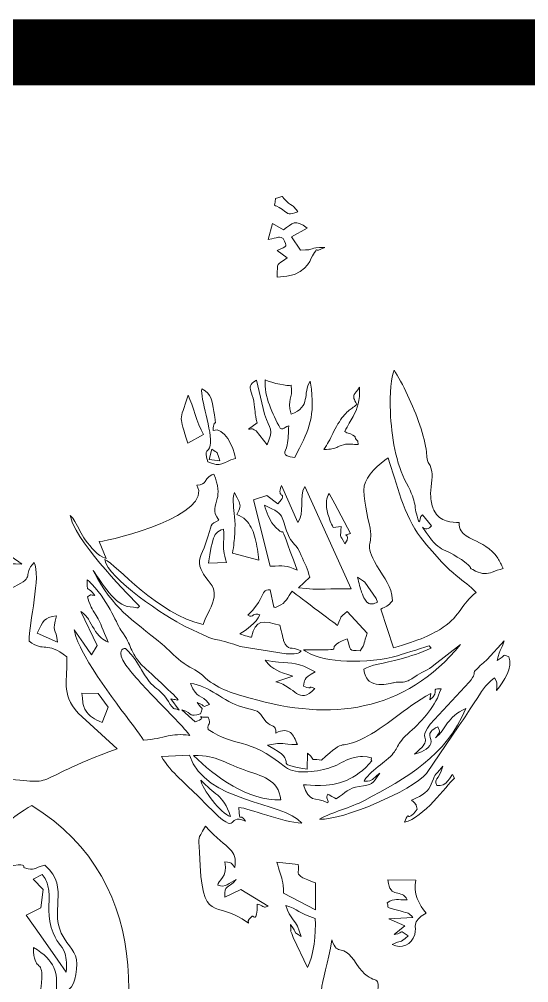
# Model space of a CAD drawing. Header units: millimetres. Extents: x 0 to 413, y 0 to 289.
# Drawn here: x 22.66 to 28.44, y 11.29 to 22.22 of the extents above; entities that cross this region are included whole.
import ezdxf

# ---------------------------------------------------------------- set-up
doc = ezdxf.new("R2010")
doc.units = ezdxf.units.MM
doc.layers.add('ШТАМП', color=7, linetype='Continuous', lineweight=5)

# ---------------------------------------------------------------- blocks, each defined once
blk = doc.blocks.new('A$C785F2B6D')
at = {"color": 0, "linetype": 'ByBlock', "lineweight": -2}
for points, knots in [([(70.961, 104.605), (70.168, 105.168), (70.351, 104.651), (70.438, 105.459), (70.438, 105.459), (71.322, 105.701), (70.629, 105.76), (71.447, 105.112), (71.447, 105.112), (71.928, 104.73), (71.786, 104.947), (72.165, 104.426), (72.165, 104.426), (71.398, 104.216), (71.527, 104.204), (70.961, 104.605)], [0, 0, 0, 0, 0.2, 0.2, 0.2, 0.2, 0.4, 0.4, 0.4, 0.4, 0.6, 0.6, 0.6, 0.6, 1, 1, 1, 1]), ([(70.201, 103.548), (70.201, 103.548), (71.045, 103.064), (71.045, 103.064), (71.045, 103.064), (71.763, 103.566), (71.931, 103.912), (72.873, 103.174), (72.873, 103.174), (72.873, 103.174), (71.666, 102.517), (71.666, 102.517), (71.666, 102.517), (71.666, 102.517), (72.364, 101.498), (72.364, 101.498), (72.364, 101.498), (73.624, 101.48), (72.867, 101.73), (74.227, 101.697), (74.227, 101.697), (73.252, 101.177), (73.846, 101.933), (73.286, 101.04), (73.286, 101.04), (73.042, 100.652), (72.775, 99.443), (70.557, 99.415), (70.557, 99.415), (70.615, 100.682), (70.458, 100.231), (71.335, 100.895), (71.335, 100.895), (71.335, 100.895), (70.571, 101.463), (70.571, 101.463), (70.571, 101.463), (71.371, 101.849), (71.363, 101.706), (71.015, 102.395), (71.015, 102.395), (70.526, 102.577), (70.721, 102.458), (69.877, 102.297), (69.877, 102.297), (69.877, 102.297), (70.201, 103.548), (70.201, 103.548)], [0, 0, 0, 0, 0.076923, 0.076923, 0.076923, 0.076923, 0.153846, 0.153846, 0.153846, 0.153846, 0.230769, 0.230769, 0.230769, 0.230769, 0.307692, 0.307692, 0.307692, 0.307692, 0.384615, 0.384615, 0.384615, 0.384615, 0.461538, 0.461538, 0.461538, 0.461538, 0.538462, 0.538462, 0.538462, 0.538462, 0.615385, 0.615385, 0.615385, 0.615385, 0.692308, 0.692308, 0.692308, 0.692308, 0.769231, 0.769231, 0.769231, 0.769231, 0.846154, 0.846154, 0.846154, 0.846154, 1, 1, 1, 1]), ([(31.85, 91.11), (30.25, 91.027), (28.89, 94.624), (28.561, 96), (28.561, 96), (30.477, 95.663), (30.343, 94.373), (31.207, 93.113), (31.207, 93.113), (31.568, 92.585), (31.659, 92.702), (31.723, 92.62), (31.723, 92.62), (31.927, 92.364), (31.599, 92.515), (31.933, 92.074), (31.933, 92.074), (32.284, 91.613), (32.332, 92.188), (33.032, 91.134), (33.032, 91.134), (34.643, 88.71), (35.163, 86.859), (37.815, 85.397), (37.815, 85.397), (40.807, 83.747), (45.995, 79.748), (47.648, 79.25), (47.648, 79.25), (49.264, 78.763), (48.766, 78.833), (50.686, 77.518), (50.686, 77.518), (50.711, 77.501), (50.787, 77.384), (50.804, 77.423), (50.804, 77.423), (50.822, 77.46), (50.885, 77.362), (50.919, 77.325), (50.919, 77.325), (49.477, 77.456), (49.428, 77.393), (48.544, 76.139), (48.544, 76.139), (46.666, 76.871), (48.518, 76.908), (44.532, 78.741), (44.532, 78.741), (44.703, 77.808), (44.453, 78.524), (45.308, 77.825), (45.308, 77.825), (45.308, 77.825), (47.997, 75.489), (47.997, 75.489), (47.997, 75.489), (49.061, 74.85), (49.338, 75.104), (50.327, 75.588), (50.327, 75.588), (52.026, 76.419), (50.921, 76.43), (51.863, 77.463), (51.863, 77.463), (52.429, 76.472), (51.459, 72.797), (51.474, 71.423), (51.474, 71.423), (52.656, 70.497), (52.781, 71.487), (54.386, 70.211), (54.386, 70.211), (54.481, 68.413), (53.87, 67.465), (55.256, 65.863), (55.256, 65.863), (55.256, 65.863), (58.246, 63.141), (58.246, 63.141), (58.246, 63.141), (51.088, 60.52), (54.147, 60.254), (48.8, 60.984), (48.8, 60.984), (43.635, 61.688), (40.454, 60.092), (37.76, 59.964), (37.76, 59.964), (38.453, 61.234), (38.493, 61.457), (38.847, 62.884), (38.847, 62.884), (39.372, 64.995), (38.968, 64.312), (37.881, 65.641), (37.881, 65.641), (38.167, 67.979), (39.824, 68.02), (38.503, 70.173), (38.503, 70.173), (38.503, 70.173), (38.187, 69.015), (38.187, 69.015), (38.187, 69.015), (37.993, 69.753), (38.071, 70.026), (37.898, 70.43), (37.898, 70.43), (37.898, 70.43), (37.682, 70.834), (37.682, 70.834), (37.682, 70.834), (37.656, 70.877), (37.626, 70.941), (37.598, 70.984), (37.598, 70.984), (37.051, 71.826), (36.787, 71.506), (36.525, 72.238), (36.525, 72.238), (36.514, 72.267), (36.497, 72.333), (36.489, 72.364), (36.489, 72.364), (36.23, 73.338), (36.613, 72.964), (36.56, 73.844), (36.56, 73.844), (34.363, 71.684), (37.011, 72.943), (34.728, 72.009), (34.728, 72.009), (34.728, 72.009), (36.238, 74.163), (36.238, 74.163), (36.238, 74.163), (37.835, 73.812), (37.666, 71.832), (38.38, 70.505), (38.38, 70.505), (39.154, 71.871), (36.497, 75.308), (35.434, 76.393), (35.434, 76.393), (33.652, 78.211), (32.859, 80.42), (32.921, 82.996), (32.921, 82.996), (32.921, 82.996), (34.05, 83.725), (34.05, 83.725), (34.05, 83.725), (35.564, 83.026), (37.306, 81.687), (39.025, 80.877), (39.025, 80.877), (39.966, 80.434), (41.093, 80.152), (41.819, 79.799), (41.819, 79.799), (42.998, 79.225), (43.08, 79.06), (44.515, 78.838), (44.515, 78.838), (44.07, 80.033), (41.304, 81.13), (40.838, 81.531), (40.838, 81.531), (38.973, 83.134), (37.697, 82.185), (37.397, 84.281), (37.397, 84.281), (35.698, 84.446), (37.743, 84.048), (36.022, 85.395), (36.022, 85.395), (32.727, 87.976), (34.571, 87.813), (33.185, 88.963), (33.185, 88.963), (31.73, 90.17), (32.388, 89.441), (31.85, 91.11)], [0, 0, 0, 0, 0.021277, 0.021277, 0.021277, 0.021277, 0.042553, 0.042553, 0.042553, 0.042553, 0.06383, 0.06383, 0.06383, 0.06383, 0.085106, 0.085106, 0.085106, 0.085106, 0.106383, 0.106383, 0.106383, 0.106383, 0.12766, 0.12766, 0.12766, 0.12766, 0.148936, 0.148936, 0.148936, 0.148936, 0.170213, 0.170213, 0.170213, 0.170213, 0.191489, 0.191489, 0.191489, 0.191489, 0.212766, 0.212766, 0.212766, 0.212766, 0.234043, 0.234043, 0.234043, 0.234043, 0.255319, 0.255319, 0.255319, 0.255319, 0.276596, 0.276596, 0.276596, 0.276596, 0.297872, 0.297872, 0.297872, 0.297872, 0.319149, 0.319149, 0.319149, 0.319149, 0.340426, 0.340426, 0.340426, 0.340426, 0.361702, 0.361702, 0.361702, 0.361702, 0.382979, 0.382979, 0.382979, 0.382979, 0.404255, 0.404255, 0.404255, 0.404255, 0.425532, 0.425532, 0.425532, 0.425532, 0.446809, 0.446809, 0.446809, 0.446809, 0.468085, 0.468085, 0.468085, 0.468085, 0.489362, 0.489362, 0.489362, 0.489362, 0.510638, 0.510638, 0.510638, 0.510638, 0.531915, 0.531915, 0.531915, 0.531915, 0.553191, 0.553191, 0.553191, 0.553191, 0.574468, 0.574468, 0.574468, 0.574468, 0.595745, 0.595745, 0.595745, 0.595745, 0.617021, 0.617021, 0.617021, 0.617021, 0.638298, 0.638298, 0.638298, 0.638298, 0.659574, 0.659574, 0.659574, 0.659574, 0.680851, 0.680851, 0.680851, 0.680851, 0.702128, 0.702128, 0.702128, 0.702128, 0.723404, 0.723404, 0.723404, 0.723404, 0.744681, 0.744681, 0.744681, 0.744681, 0.765957, 0.765957, 0.765957, 0.765957, 0.787234, 0.787234, 0.787234, 0.787234, 0.808511, 0.808511, 0.808511, 0.808511, 0.829787, 0.829787, 0.829787, 0.829787, 0.851064, 0.851064, 0.851064, 0.851064, 0.87234, 0.87234, 0.87234, 0.87234, 0.893617, 0.893617, 0.893617, 0.893617, 0.914894, 0.914894, 0.914894, 0.914894, 0.93617, 0.93617, 0.93617, 0.93617, 0.957447, 0.957447, 0.957447, 0.957447, 1, 1, 1, 1]), ([(81.75, 81.129), (81.506, 80.996), (81.624, 80.623), (81.463, 80.6), (81.463, 80.6), (80.996, 81.864), (81.393, 81.953), (80.505, 83.576), (80.505, 83.576), (79.711, 85.025), (79.348, 87.198), (79.271, 89.036), (79.271, 89.036), (79.211, 90.499), (79.331, 91.749), (79.559, 92.254), (79.559, 92.254), (79.87, 91.783), (80.24, 91.099), (80.599, 90.334), (80.599, 90.334), (81.288, 88.865), (81.935, 87.098), (82.042, 85.969), (82.042, 85.969), (82.168, 84.629), (82.248, 85.432), (82.463, 84.466), (82.463, 84.466), (82.573, 83.97), (82.329, 83.181), (82.373, 82.522), (82.373, 82.522), (82.402, 82.088), (82.488, 81.751), (82.61, 81.489), (82.61, 81.489), (83.074, 80.498), (84.071, 80.578), (84.558, 80.542), (84.558, 80.542), (84.549, 80.278), (84.603, 80.074), (84.705, 79.907), (84.705, 79.907), (84.893, 79.598), (85.244, 79.415), (85.655, 79.215), (85.655, 79.215), (86.257, 78.923), (86.992, 78.595), (87.54, 77.785), (87.54, 77.785), (87.69, 77.563), (87.827, 77.304), (87.943, 76.999), (87.943, 76.999), (87.622, 76.925), (87.36, 76.804), (87.102, 76.717), (87.102, 76.717), (86.728, 76.59), (86.361, 76.535), (85.83, 76.799), (85.83, 76.799), (85.05, 77.187), (85.77, 76.917), (85.091, 77.424), (85.091, 77.424), (84.063, 78.192), (83.622, 78.279), (83.205, 78.527), (83.205, 78.527), (82.823, 78.753), (82.52, 79.028), (81.746, 80.172), (81.746, 80.172), (81.881, 79.974), (82.265, 80.045), (82.445, 80.28), (82.445, 80.28), (82.445, 80.28), (81.75, 81.129), (81.75, 81.129)], [0, 0, 0, 0, 0.045455, 0.045455, 0.045455, 0.045455, 0.090909, 0.090909, 0.090909, 0.090909, 0.136364, 0.136364, 0.136364, 0.136364, 0.181818, 0.181818, 0.181818, 0.181818, 0.227273, 0.227273, 0.227273, 0.227273, 0.272727, 0.272727, 0.272727, 0.272727, 0.318182, 0.318182, 0.318182, 0.318182, 0.363636, 0.363636, 0.363636, 0.363636, 0.409091, 0.409091, 0.409091, 0.409091, 0.454545, 0.454545, 0.454545, 0.454545, 0.5, 0.5, 0.5, 0.5, 0.545455, 0.545455, 0.545455, 0.545455, 0.590909, 0.590909, 0.590909, 0.590909, 0.636364, 0.636364, 0.636364, 0.636364, 0.681818, 0.681818, 0.681818, 0.681818, 0.727273, 0.727273, 0.727273, 0.727273, 0.772727, 0.772727, 0.772727, 0.772727, 0.818182, 0.818182, 0.818182, 0.818182, 0.863636, 0.863636, 0.863636, 0.863636, 0.909091, 0.909091, 0.909091, 0.909091, 1, 1, 1, 1]), ([(69.02, 88.194), (68.809, 89.02), (68.901, 89.16), (68.76, 89.865), (68.76, 89.865), (68.62, 90.561), (68.417, 90.825), (68.505, 91.062), (68.505, 91.062), (68.553, 91.192), (68.686, 91.313), (68.962, 91.492), (68.962, 91.492), (68.962, 91.492), (69.6, 88.876), (69.6, 88.876), (69.6, 88.876), (69.997, 87.616), (70.338, 87.813), (69.79, 86.518), (69.79, 86.518), (69.79, 86.518), (68.955, 87.591), (68.955, 87.591), (68.955, 87.591), (68.468, 87.84), (68.779, 87.725), (68.353, 87.723), (68.353, 87.723), (68.353, 87.723), (69.02, 88.194), (69.02, 88.194)], [0, 0, 0, 0, 0.111111, 0.111111, 0.111111, 0.111111, 0.222222, 0.222222, 0.222222, 0.222222, 0.333333, 0.333333, 0.333333, 0.333333, 0.444444, 0.444444, 0.444444, 0.444444, 0.555556, 0.555556, 0.555556, 0.555556, 0.666667, 0.666667, 0.666667, 0.666667, 0.777778, 0.777778, 0.777778, 0.777778, 1, 1, 1, 1]), ([(71.452, 87.975), (70.976, 87.799), (71.079, 87.677), (70.793, 87.787), (70.793, 87.787), (70.212, 88.899), (69.54, 90.224), (69.643, 91.517), (69.643, 91.517), (70.207, 91.249), (71.388, 91.001), (71.632, 91.096), (71.632, 91.096), (71.806, 89.949), (71.307, 90.148), (71.634, 88.87), (71.634, 88.87), (73.224, 89.47), (72.476, 90.43), (73.103, 91.407), (73.103, 91.407), (73.103, 91.407), (73.202, 90.805), (73.202, 90.805), (73.202, 90.805), (73.433, 88.351), (72.952, 87.585), (71.925, 85.546), (71.925, 85.546), (70.756, 85.689), (71.209, 85.886), (71.338, 86.506), (71.338, 86.506), (71.424, 86.918), (71.426, 87.459), (71.452, 87.975)], [0, 0, 0, 0, 0.1, 0.1, 0.1, 0.1, 0.2, 0.2, 0.2, 0.2, 0.3, 0.3, 0.3, 0.3, 0.4, 0.4, 0.4, 0.4, 0.5, 0.5, 0.5, 0.5, 0.6, 0.6, 0.6, 0.6, 0.7, 0.7, 0.7, 0.7, 0.8, 0.8, 0.8, 0.8, 1, 1, 1, 1]), ([(67.362, 85.467), (66.304, 85.18), (66.326, 84.708), (65.23, 85.211), (65.23, 85.211), (64.89, 86.332), (65.282, 85.837), (65.405, 86.458), (65.405, 86.458), (65.614, 87.524), (64.613, 90.159), (64.763, 90.826), (64.763, 90.826), (65.569, 90.365), (65.539, 89.983), (65.691, 89.08), (65.691, 89.08), (65.96, 87.482), (65.696, 88.8), (65.632, 87.625), (65.632, 87.625), (66.45, 87.939), (67.244, 86.365), (67.362, 85.467)], [0, 0, 0, 0, 0.142857, 0.142857, 0.142857, 0.142857, 0.285714, 0.285714, 0.285714, 0.285714, 0.428571, 0.428571, 0.428571, 0.428571, 0.571429, 0.571429, 0.571429, 0.571429, 0.714286, 0.714286, 0.714286, 0.714286, 1, 1, 1, 1]), ([(76.686, 89.605), (76.469, 90.054), (76.391, 90.175), (76.495, 90.38), (76.495, 90.38), (76.559, 90.504), (76.69, 90.66), (76.898, 90.939), (76.898, 90.939), (76.962, 89.888), (76.74, 89.33), (76.397, 88.699), (76.397, 88.699), (76.215, 88.365), (75.998, 88.01), (75.772, 87.55), (75.772, 87.55), (76.022, 87.359), (76.06, 87.417), (76.192, 87.353), (76.192, 87.353), (76.864, 87.029), (76.317, 87.187), (76.774, 86.789), (76.774, 86.789), (76.774, 86.789), (76.794, 86.545), (76.794, 86.545), (76.794, 86.545), (76.428, 86.523), (76.056, 86.632), (75.678, 86.521), (75.678, 86.521), (75.055, 86.338), (75.167, 86.258), (74.781, 86.202), (74.781, 86.202), (74.647, 86.182), (74.454, 86.165), (74.148, 86.148), (74.148, 86.148), (74.303, 86.369), (74.42, 86.562), (74.52, 86.744), (74.52, 86.744), (74.765, 87.189), (74.906, 87.567), (75.241, 88.124), (75.241, 88.124), (75.526, 88.599), (75.759, 88.869), (76.035, 89.108), (76.035, 89.108), (76.222, 89.27), (76.429, 89.418), (76.686, 89.605)], [0, 0, 0, 0, 0.066667, 0.066667, 0.066667, 0.066667, 0.133333, 0.133333, 0.133333, 0.133333, 0.2, 0.2, 0.2, 0.2, 0.266667, 0.266667, 0.266667, 0.266667, 0.333333, 0.333333, 0.333333, 0.333333, 0.4, 0.4, 0.4, 0.4, 0.466667, 0.466667, 0.466667, 0.466667, 0.533333, 0.533333, 0.533333, 0.533333, 0.6, 0.6, 0.6, 0.6, 0.666667, 0.666667, 0.666667, 0.666667, 0.733333, 0.733333, 0.733333, 0.733333, 0.8, 0.8, 0.8, 0.8, 0.866667, 0.866667, 0.866667, 0.866667, 1, 1, 1, 1]), ([(63.697, 86.64), (63.005, 88.925), (63.037, 88.153), (63.705, 90.335), (63.705, 90.335), (64.126, 89.519), (64.358, 88.23), (64.892, 87.299), (64.892, 87.299), (64.892, 87.299), (63.697, 86.64), (63.697, 86.64)], [0, 0, 0, 0, 0.25, 0.25, 0.25, 0.25, 0.5, 0.5, 0.5, 0.5, 1, 1, 1, 1]), ([(65.332, 85.379), (65.332, 85.379), (66.146, 85.296), (66.146, 85.296), (66.146, 85.296), (65.905, 86.034), (66.041, 85.858), (65.525, 86.17), (65.525, 86.17), (65.525, 86.17), (65.332, 85.379), (65.332, 85.379)], [0, 0, 0, 0, 0.25, 0.25, 0.25, 0.25, 0.5, 0.5, 0.5, 0.5, 1, 1, 1, 1]), ([(77.706, 80.1), (77.541, 80.959), (77.132, 82.495), (77.26, 83.354), (77.26, 83.354), (77.377, 84.142), (78.455, 85.052), (79.093, 85.516), (79.093, 85.516), (79.747, 83.561), (80.318, 81.046), (81.593, 79.413), (81.593, 79.413), (84.167, 76.115), (84.916, 76.241), (85.875, 75.156), (85.875, 75.156), (84.743, 74.29), (84.679, 73.4), (83.338, 72.48), (83.338, 72.48), (82.592, 71.967), (81.448, 71.444), (79.503, 70.911), (79.503, 70.911), (79.503, 70.911), (78.526, 73.868), (78.526, 73.868), (78.526, 73.868), (78.941, 74.084), (79.074, 74.076), (79.431, 74.524), (79.431, 74.524), (79.343, 75.725), (78.855, 76.165), (78.242, 77.21), (78.242, 77.21), (77.159, 79.058), (77.981, 78.672), (77.706, 80.1)], [0, 0, 0, 0, 0.090909, 0.090909, 0.090909, 0.090909, 0.181818, 0.181818, 0.181818, 0.181818, 0.272727, 0.272727, 0.272727, 0.272727, 0.363636, 0.363636, 0.363636, 0.363636, 0.454545, 0.454545, 0.454545, 0.454545, 0.545455, 0.545455, 0.545455, 0.545455, 0.636364, 0.636364, 0.636364, 0.636364, 0.727273, 0.727273, 0.727273, 0.727273, 0.818182, 0.818182, 0.818182, 0.818182, 1, 1, 1, 1]), ([(64.378, 83.417), (64.81, 83.439), (64.935, 83.551), (65.03, 83.698), (65.03, 83.698), (65.141, 83.869), (65.214, 84.087), (65.683, 84.266), (65.683, 84.266), (66.07, 83.354), (66.052, 82.802), (65.959, 82.387), (65.959, 82.387), (65.82, 81.776), (65.515, 81.459), (66.084, 80.721), (66.084, 80.721), (65.322, 80.333), (65.619, 80.575), (65.06, 78.908), (65.06, 78.908), (64.756, 78), (64.383, 77.631), (64.707, 76.916), (64.707, 76.916), (65.162, 75.912), (65.815, 75.829), (65.723, 74.827), (65.723, 74.827), (65.665, 74.202), (65.088, 73.401), (64.872, 72.7), (64.872, 72.7), (61.384, 73.45), (58.171, 77.334), (57.299, 77.701), (57.299, 77.701), (57.514, 76.241), (62.042, 73.245), (63.529, 72.526), (63.529, 72.526), (66.62, 71.034), (64.904, 71.966), (67.715, 71.013), (67.715, 71.013), (67.715, 71.013), (71.253, 70.445), (71.253, 70.445), (71.253, 70.445), (72.396, 70.427), (72.165, 70.486), (72.42, 70.667), (72.42, 70.667), (71.589, 71.079), (71.423, 70.565), (71.057, 71.466), (71.057, 71.466), (71.031, 71.53), (70.81, 72.536), (70.772, 72.634), (70.772, 72.634), (69.544, 73.004), (68.853, 73.109), (68.594, 71.716), (68.594, 71.716), (68.433, 71.737), (67.792, 71.926), (67.682, 71.967), (67.682, 71.967), (68.201, 72.288), (68.95, 72.81), (69.233, 73.428), (69.233, 73.428), (68.978, 73.548), (68.851, 73.491), (68.744, 73.426), (68.744, 73.426), (68.625, 73.354), (68.529, 73.27), (68.306, 73.401), (68.306, 73.401), (69.382, 74.463), (69.368, 74.991), (69.578, 75.222), (69.578, 75.222), (69.661, 75.313), (69.78, 75.359), (70.017, 75.372), (70.017, 75.372), (70.017, 75.372), (70.3, 74.027), (70.3, 74.027), (70.3, 74.027), (70.497, 74.022), (70.33, 73.97), (70.651, 74.099), (70.651, 74.099), (71.262, 74.343), (71.351, 74.8), (71.715, 75.256), (71.715, 75.256), (71.726, 75.242), (75.097, 72.696), (75.192, 72.627), (75.192, 72.627), (75.551, 73.406), (75.316, 73.167), (75.959, 73.701), (75.959, 73.701), (75.959, 73.701), (77.496, 72.031), (77.496, 72.031), (77.496, 72.031), (77.173, 71.265), (77.391, 71.251), (76.95, 70.675), (76.95, 70.675), (75.988, 70.709), (76.276, 70.642), (75.944, 71.594), (75.944, 71.594), (73.64, 70.71), (76.635, 70.729), (72.588, 70.752), (72.588, 70.752), (72.637, 70.705), (72.709, 70.658), (72.752, 70.634), (72.752, 70.634), (72.752, 70.634), (73.089, 70.434), (73.089, 70.434), (73.089, 70.434), (73.924, 70.044), (75.152, 69.875), (76.397, 69.869), (76.397, 69.869), (77.822, 69.862), (79.269, 70.069), (80.178, 70.406), (80.178, 70.406), (80.227, 70.424), (82.231, 71.032), (82.245, 71.054), (82.245, 71.054), (82.245, 71.054), (82.418, 70.881), (82.418, 70.881), (82.418, 70.881), (81.561, 70.498), (80.783, 70.245), (80.1, 70.06), (80.1, 70.06), (78.709, 69.683), (77.713, 69.587), (77.241, 69.25), (77.241, 69.25), (77.282, 68.804), (77.439, 68.517), (77.651, 68.338), (77.651, 68.338), (77.86, 68.162), (78.125, 68.09), (78.388, 68.072), (78.388, 68.072), (78.907, 68.038), (79.422, 68.214), (79.503, 68.217), (79.503, 68.217), (79.79, 68.311), (80.025, 68.207), (80.378, 68.283), (80.378, 68.283), (80.583, 68.327), (80.829, 68.433), (81.147, 68.675), (81.147, 68.675), (81.606, 69.023), (82.2, 69.198), (82.617, 69.565), (82.617, 69.565), (82.617, 69.565), (84.672, 71.159), (84.672, 71.159), (84.672, 71.159), (80.37, 65.929), (74.691, 65.214), (68.49, 67.029), (68.49, 67.029), (66.95, 67.48), (65.965, 67.701), (64.809, 68.795), (64.809, 68.795), (64.294, 69.283), (63.85, 69.31), (63.156, 69.869), (63.156, 69.869), (62.62, 70.302), (62.216, 70.758), (61.719, 71.175), (61.719, 71.175), (59.285, 73.22), (58.02, 73.773), (56.407, 76.842), (56.407, 76.842), (57.059, 75.95), (58.094, 74.098), (59.244, 74.05), (59.244, 74.05), (60.092, 74.015), (59.669, 73.859), (59.984, 74.085), (59.984, 74.085), (59.912, 74.199), (55.906, 78.104), (54.878, 80.389), (54.878, 80.389), (54.762, 80.645), (54.684, 80.882), (54.653, 81.091), (54.653, 81.091), (54.783, 80.953), (54.896, 80.791), (55.002, 80.615), (55.002, 80.615), (55.275, 80.164), (55.497, 79.624), (55.806, 79.203), (55.806, 79.203), (56.234, 78.617), (56.731, 77.996), (57.399, 77.761), (57.399, 77.761), (57.399, 77.761), (56.864, 79.076), (56.864, 79.076), (56.864, 79.076), (58.036, 79.18), (65.709, 81.163), (64.378, 83.417)], [0, 0, 0, 0, 0.016393, 0.016393, 0.016393, 0.016393, 0.032787, 0.032787, 0.032787, 0.032787, 0.04918, 0.04918, 0.04918, 0.04918, 0.065574, 0.065574, 0.065574, 0.065574, 0.081967, 0.081967, 0.081967, 0.081967, 0.098361, 0.098361, 0.098361, 0.098361, 0.114754, 0.114754, 0.114754, 0.114754, 0.131148, 0.131148, 0.131148, 0.131148, 0.147541, 0.147541, 0.147541, 0.147541, 0.163934, 0.163934, 0.163934, 0.163934, 0.180328, 0.180328, 0.180328, 0.180328, 0.196721, 0.196721, 0.196721, 0.196721, 0.213115, 0.213115, 0.213115, 0.213115, 0.229508, 0.229508, 0.229508, 0.229508, 0.245902, 0.245902, 0.245902, 0.245902, 0.262295, 0.262295, 0.262295, 0.262295, 0.278689, 0.278689, 0.278689, 0.278689, 0.295082, 0.295082, 0.295082, 0.295082, 0.311475, 0.311475, 0.311475, 0.311475, 0.327869, 0.327869, 0.327869, 0.327869, 0.344262, 0.344262, 0.344262, 0.344262, 0.360656, 0.360656, 0.360656, 0.360656, 0.377049, 0.377049, 0.377049, 0.377049, 0.393443, 0.393443, 0.393443, 0.393443, 0.409836, 0.409836, 0.409836, 0.409836, 0.42623, 0.42623, 0.42623, 0.42623, 0.442623, 0.442623, 0.442623, 0.442623, 0.459016, 0.459016, 0.459016, 0.459016, 0.47541, 0.47541, 0.47541, 0.47541, 0.491803, 0.491803, 0.491803, 0.491803, 0.508197, 0.508197, 0.508197, 0.508197, 0.52459, 0.52459, 0.52459, 0.52459, 0.540984, 0.540984, 0.540984, 0.540984, 0.557377, 0.557377, 0.557377, 0.557377, 0.57377, 0.57377, 0.57377, 0.573771, 0.590164, 0.590164, 0.590164, 0.590164, 0.606557, 0.606557, 0.606557, 0.606557, 0.622951, 0.622951, 0.622951, 0.622951, 0.639344, 0.639344, 0.639344, 0.639344, 0.655738, 0.655738, 0.655738, 0.655738, 0.672131, 0.672131, 0.672131, 0.672131, 0.688525, 0.688525, 0.688525, 0.688525, 0.704918, 0.704918, 0.704918, 0.704918, 0.721311, 0.721311, 0.721311, 0.721311, 0.737705, 0.737705, 0.737705, 0.737705, 0.754098, 0.754098, 0.754098, 0.754098, 0.770492, 0.770492, 0.770492, 0.770492, 0.786885, 0.786885, 0.786885, 0.786885, 0.803279, 0.803279, 0.803279, 0.803279, 0.819672, 0.819672, 0.819672, 0.819672, 0.836066, 0.836066, 0.836066, 0.836066, 0.852459, 0.852459, 0.852459, 0.852459, 0.868852, 0.868852, 0.868852, 0.868852, 0.885246, 0.885246, 0.885246, 0.885246, 0.901639, 0.901639, 0.901639, 0.901639, 0.918033, 0.918033, 0.918033, 0.918033, 0.934426, 0.934426, 0.934426, 0.934426, 0.95082, 0.95082, 0.95082, 0.95082, 0.967213, 0.967213, 0.967213, 0.967213, 1, 1, 1, 1]), ([(70.626, 81.974), (71.505, 83.024), (70.435, 82.254), (70.895, 83.375), (70.895, 83.375), (70.895, 83.375), (72.157, 80.538), (72.157, 80.538), (72.157, 80.538), (72.693, 81.247), (72.23, 82.506), (72.679, 83.309), (72.679, 83.309), (72.679, 83.309), (76.265, 75.43), (76.265, 75.43), (76.265, 75.43), (74.631, 75.486), (73.873, 75.313), (72.207, 75.509), (72.207, 75.509), (72.207, 75.509), (73.064, 76.339), (73.064, 76.339), (73.064, 76.339), (72.934, 76.905), (72.656, 77.453), (72.417, 78.002), (72.417, 78.002), (72.022, 78.908), (71.757, 78.886), (71.499, 79.406), (71.499, 79.406), (70.754, 80.905), (71.417, 81.102), (69.588, 81.866), (69.588, 81.866), (69.73, 81.356), (69.974, 80.732), (70.276, 80.371), (70.276, 80.371), (71.581, 78.814), (70.308, 81.609), (72.112, 76.864), (72.112, 76.864), (71.129, 77.315), (71.166, 77.174), (70.022, 77.19), (70.022, 77.19), (70.022, 77.19), (68.73, 82.291), (68.73, 82.291), (68.73, 82.291), (68.73, 82.291), (69.765, 82.609), (69.765, 82.609), (69.765, 82.609), (69.765, 82.609), (70.626, 81.974), (70.626, 81.974)], [0, 0, 0, 0, 0.0625, 0.0625, 0.0625, 0.0625, 0.125, 0.125, 0.125, 0.125, 0.1875, 0.1875, 0.1875, 0.1875, 0.25, 0.25, 0.25, 0.25, 0.3125, 0.3125, 0.3125, 0.3125, 0.375, 0.375, 0.375, 0.375, 0.4375, 0.4375, 0.4375, 0.4375, 0.5, 0.5, 0.5, 0.5, 0.5625, 0.5625, 0.5625, 0.5625, 0.625, 0.625, 0.625, 0.625, 0.6875, 0.6875, 0.6875, 0.6875, 0.75, 0.75, 0.75, 0.75, 0.8125, 0.8125, 0.8125, 0.8125, 0.875, 0.875, 0.875, 0.875, 1, 1, 1, 1]), ([(67.455, 81.147), (67.518, 81.116), (67.605, 81.094), (67.651, 81.072), (67.651, 81.072), (67.898, 80.956), (68.102, 80.791), (68.272, 80.59), (68.272, 80.59), (68.559, 80.25), (68.749, 79.803), (68.881, 79.307), (68.881, 79.307), (69.018, 78.79), (69.092, 78.217), (69.148, 77.652), (69.148, 77.652), (69.148, 77.652), (67.128, 78.193), (67.128, 78.193), (67.128, 78.193), (67.223, 78.753), (67.276, 79.225), (67.302, 79.631), (67.302, 79.631), (67.372, 80.736), (67.238, 81.347), (67.195, 81.892), (67.195, 81.892), (67.17, 82.208), (67.175, 82.503), (67.269, 82.859), (67.269, 82.859), (67.424, 82.522), (67.557, 82.311), (67.635, 82.133), (67.635, 82.133), (67.758, 81.849), (67.742, 81.646), (67.455, 81.147)], [0, 0, 0, 0, 0.090909, 0.090909, 0.090909, 0.090909, 0.181818, 0.181818, 0.181818, 0.181818, 0.272727, 0.272727, 0.272727, 0.272727, 0.363636, 0.363636, 0.363636, 0.363636, 0.454545, 0.454545, 0.454545, 0.454545, 0.545455, 0.545455, 0.545455, 0.545455, 0.636364, 0.636364, 0.636364, 0.636364, 0.727273, 0.727273, 0.727273, 0.727273, 0.818182, 0.818182, 0.818182, 0.818182, 1, 1, 1, 1]), ([(74.865, 80.164), (74.717, 80.468), (74.567, 80.827), (74.468, 81.193), (74.468, 81.193), (74.376, 81.533), (74.329, 81.88), (74.366, 82.197), (74.366, 82.197), (74.391, 82.408), (74.454, 82.607), (74.568, 82.782), (74.568, 82.782), (74.568, 82.782), (74.996, 81.973), (74.996, 81.973), (74.996, 81.973), (74.996, 81.973), (76.205, 79.691), (76.205, 79.691), (76.205, 79.691), (75.322, 79.445), (76.396, 79.834), (75.781, 78.892), (75.781, 78.892), (75.305, 79.743), (75.447, 79.306), (75.486, 80.222), (75.486, 80.222), (75.486, 80.222), (74.865, 80.164), (74.865, 80.164)], [0, 0, 0, 0, 0.111111, 0.111111, 0.111111, 0.111111, 0.222222, 0.222222, 0.222222, 0.222222, 0.333333, 0.333333, 0.333333, 0.333333, 0.444444, 0.444444, 0.444444, 0.444444, 0.555556, 0.555556, 0.555556, 0.555556, 0.666667, 0.666667, 0.666667, 0.666667, 0.777778, 0.777778, 0.777778, 0.777778, 1, 1, 1, 1]), ([(65.272, 77.411), (65.312, 77.648), (65.349, 77.862), (65.383, 78.056), (65.383, 78.056), (65.549, 79.002), (65.652, 79.47), (65.885, 79.728), (65.885, 79.728), (66.016, 79.873), (66.189, 79.953), (66.438, 80.015), (66.438, 80.015), (66.469, 79.616), (66.455, 79.316), (66.446, 79.041), (66.446, 79.041), (66.428, 78.565), (66.421, 78.165), (66.677, 77.463), (66.677, 77.463), (66.677, 77.463), (65.272, 77.411), (65.272, 77.411)], [0, 0, 0, 0, 0.142857, 0.142857, 0.142857, 0.142857, 0.285714, 0.285714, 0.285714, 0.285714, 0.428571, 0.428571, 0.428571, 0.428571, 0.571429, 0.571429, 0.571429, 0.571429, 0.714286, 0.714286, 0.714286, 0.714286, 1, 1, 1, 1]), ([(78.286, 74.403), (78.004, 74.293), (77.766, 74.19), (77.519, 74.375), (77.519, 74.375), (77.373, 74.483), (77.225, 74.719), (77.062, 75.188), (77.062, 75.188), (76.962, 75.478), (76.856, 75.856), (76.742, 76.347), (76.742, 76.347), (76.909, 76.165), (77.199, 76.046), (77.312, 75.963), (77.312, 75.963), (77.312, 75.963), (78.169, 74.706), (78.169, 74.706), (78.169, 74.706), (78.169, 74.706), (78.286, 74.403), (78.286, 74.403)], [0, 0, 0, 0, 0.142857, 0.142857, 0.142857, 0.142857, 0.285714, 0.285714, 0.285714, 0.285714, 0.428571, 0.428571, 0.428571, 0.428571, 0.571429, 0.571429, 0.571429, 0.571429, 0.714286, 0.714286, 0.714286, 0.714286, 1, 1, 1, 1]), ([(56.3, 75.801), (57.732, 74.282), (58.231, 72.662), (58.605, 72.162), (58.605, 72.162), (59.004, 71.622), (59.154, 71.236), (59.319, 70.858), (59.319, 70.858), (59.486, 70.477), (59.668, 70.103), (60.138, 69.586), (60.138, 69.586), (60.388, 69.352), (63.035, 66.949), (62.943, 66.891), (62.943, 66.891), (62.92, 66.877), (62.857, 66.889), (62.788, 66.905), (62.788, 66.905), (62.685, 66.929), (62.556, 66.947), (62.388, 66.969), (62.388, 66.969), (62.388, 66.969), (63.027, 66.116), (63.027, 66.116), (63.027, 66.116), (62.749, 66.228), (62.675, 66.188), (62.588, 66.245), (62.588, 66.245), (62.513, 66.294), (62.429, 66.416), (62.194, 66.773), (62.194, 66.773), (61.867, 67.273), (61.636, 67.499), (61.427, 67.67), (61.427, 67.67), (61.062, 67.966), (60.764, 68.093), (60.135, 69.2), (60.135, 69.2), (59.842, 69.715), (59.506, 70.278), (58.886, 70.853), (58.886, 70.853), (58.885, 70.851), (58.241, 70.878), (58.697, 69.944), (58.697, 69.944), (58.977, 69.369), (59.956, 68.297), (60.991, 67.217), (60.991, 67.217), (62.204, 65.952), (63.495, 64.674), (63.837, 64.164), (63.837, 64.164), (63.095, 64.27), (62.611, 64.219), (62.167, 64.126), (62.167, 64.126), (61.614, 64.011), (61.124, 63.831), (60.277, 63.809), (60.277, 63.809), (59.767, 64.664), (56.815, 68.215), (55.532, 70.73), (55.532, 70.73), (55.231, 71.321), (55.022, 71.855), (54.958, 72.283), (54.958, 72.283), (54.958, 72.283), (55.66, 71.271), (55.66, 71.271), (55.66, 71.271), (55.66, 71.271), (56.292, 70.358), (56.292, 70.358), (56.292, 70.358), (56.292, 70.358), (56.721, 71.071), (56.721, 71.071), (56.721, 71.071), (56.721, 71.071), (55.469, 73.691), (55.469, 73.691), (55.469, 73.691), (55.72, 73.516), (55.898, 73.311), (56.044, 73.095), (56.044, 73.095), (56.369, 72.614), (56.541, 72.073), (57.032, 71.659), (57.032, 71.659), (57.178, 71.536), (57.354, 71.424), (57.569, 71.328), (57.569, 71.328), (57.322, 71.863), (57.049, 72.676), (56.799, 73.121), (56.799, 73.121), (56.31, 73.987), (56.334, 73.752), (55.964, 74.815), (55.964, 74.815), (56.111, 74.917), (56.156, 74.957), (56.213, 74.965), (56.213, 74.965), (56.27, 74.973), (56.34, 74.949), (56.536, 74.923), (56.536, 74.923), (56.406, 75.101), (56.305, 75.214), (56.227, 75.288), (56.227, 75.288), (56.074, 75.432), (56.008, 75.426), (55.979, 75.466), (55.979, 75.466), (55.945, 75.513), (55.961, 75.625), (55.946, 76.126), (55.946, 76.126), (56.148, 75.975), (56.076, 76.04), (56.3, 75.801)], [0, 0, 0, 0, 0.028571, 0.028571, 0.028571, 0.028571, 0.057143, 0.057143, 0.057143, 0.057143, 0.085714, 0.085714, 0.085714, 0.085714, 0.114286, 0.114286, 0.114286, 0.114286, 0.142857, 0.142857, 0.142857, 0.142857, 0.171429, 0.171429, 0.171429, 0.171429, 0.2, 0.2, 0.2, 0.2, 0.228571, 0.228571, 0.228571, 0.228571, 0.257143, 0.257143, 0.257143, 0.257143, 0.285714, 0.285714, 0.285714, 0.285714, 0.314286, 0.314286, 0.314286, 0.314286, 0.342857, 0.342857, 0.342857, 0.342857, 0.371429, 0.371429, 0.371429, 0.371429, 0.4, 0.4, 0.4, 0.4, 0.428571, 0.428571, 0.428571, 0.428571, 0.457143, 0.457143, 0.457143, 0.457143, 0.485714, 0.485714, 0.485714, 0.485714, 0.514286, 0.514286, 0.514286, 0.514286, 0.542857, 0.542857, 0.542857, 0.542857, 0.571429, 0.571429, 0.571429, 0.571429, 0.6, 0.6, 0.6, 0.6, 0.628571, 0.628571, 0.628571, 0.628571, 0.657143, 0.657143, 0.657143, 0.657143, 0.685714, 0.685714, 0.685714, 0.685714, 0.714286, 0.714286, 0.714286, 0.714286, 0.742857, 0.742857, 0.742857, 0.742857, 0.771429, 0.771429, 0.771429, 0.771429, 0.8, 0.8, 0.8, 0.8, 0.828571, 0.828571, 0.828571, 0.828571, 0.857143, 0.857143, 0.857143, 0.857143, 0.885714, 0.885714, 0.885714, 0.885714, 0.914286, 0.914286, 0.914286, 0.914286, 0.942857, 0.942857, 0.942857, 0.942857, 1, 1, 1, 1]), ([(52.111, 72.017), (52.553, 72.897), (52.609, 73.295), (53.598, 73.356), (53.598, 73.356), (53.223, 72.065), (53.54, 72.491), (53.669, 71.331), (53.669, 71.331), (53.669, 71.331), (52.111, 72.017), (52.111, 72.017)], [0, 0, 0, 0, 0.25, 0.25, 0.25, 0.25, 0.5, 0.5, 0.5, 0.5, 1, 1, 1, 1]), ([(82.732, 63.969), (83.142, 64.481), (83.09, 64.39), (82.93, 64.833), (82.93, 64.833), (82.393, 64.576), (82.282, 64.358), (82.295, 64.158), (82.295, 64.158), (82.31, 63.941), (82.472, 63.745), (82.396, 63.544), (82.396, 63.544), (82.223, 63.088), (81.543, 62.835), (81.118, 62.715), (81.118, 62.715), (81.811, 63.298), (81.963, 63.548), (81.97, 63.734), (81.97, 63.734), (81.981, 64.01), (81.672, 64.145), (82.343, 65.028), (82.343, 65.028), (82.343, 65.028), (85.33, 68.247), (85.33, 68.247), (85.33, 68.247), (86.284, 69.47), (84.933, 68.445), (86.727, 70.002), (86.727, 70.002), (86.727, 70.002), (88.035, 71.448), (88.035, 71.448), (88.035, 71.448), (87.917, 70.97), (87.682, 70.87), (87.489, 69.916), (87.489, 69.916), (88.242, 70.38), (87.803, 70.41), (88.382, 70.219), (88.382, 70.219), (88.709, 69.376), (88.002, 68.331), (87.439, 67.615), (87.439, 67.615), (87.438, 67.661), (87.479, 67.906), (87.464, 67.996), (87.464, 67.996), (87.411, 68.323), (87.595, 67.977), (87.279, 68.594), (87.279, 68.594), (86.458, 67.949), (86.39, 67.642), (85.715, 66.667), (85.715, 66.667), (85.278, 66.036), (85.04, 65.57), (84.532, 64.91), (84.532, 64.91), (84.532, 64.91), (82.042, 61.223), (82.042, 61.223), (82.042, 61.223), (80.913, 59.914), (75.594, 57.619), (73.824, 57.717), (73.824, 57.717), (74.781, 58.267), (76.21, 58.596), (77.276, 59.159), (77.276, 59.159), (80.486, 60.856), (83.568, 62.597), (85.072, 66.227), (85.072, 66.227), (83.615, 65.591), (83.589, 64.666), (82.732, 63.969)], [0, 0, 0, 0, 0.045455, 0.045455, 0.045455, 0.045455, 0.090909, 0.090909, 0.090909, 0.090909, 0.136364, 0.136364, 0.136364, 0.136364, 0.181818, 0.181818, 0.181818, 0.181818, 0.227273, 0.227273, 0.227273, 0.227273, 0.272727, 0.272727, 0.272727, 0.272727, 0.318182, 0.318182, 0.318182, 0.318182, 0.363636, 0.363636, 0.363636, 0.363636, 0.409091, 0.409091, 0.409091, 0.409091, 0.454545, 0.454545, 0.454545, 0.454545, 0.5, 0.5, 0.5, 0.5, 0.545455, 0.545455, 0.545455, 0.545455, 0.590909, 0.590909, 0.590909, 0.590909, 0.636364, 0.636364, 0.636364, 0.636364, 0.681818, 0.681818, 0.681818, 0.681818, 0.727273, 0.727273, 0.727273, 0.727273, 0.772727, 0.772727, 0.772727, 0.772727, 0.818182, 0.818182, 0.818182, 0.818182, 0.863636, 0.863636, 0.863636, 0.863636, 0.909091, 0.909091, 0.909091, 0.909091, 1, 1, 1, 1]), ([(69.63, 69.948), (70.259, 69.126), (70.69, 69.109), (71.757, 68.708), (71.757, 68.708), (71.757, 68.708), (70.46, 68.284), (70.46, 68.284), (70.46, 68.284), (72.034, 67.897), (72.16, 66.461), (73.458, 67.764), (73.458, 67.764), (72.804, 68.061), (73.453, 67.612), (72.577, 67.939), (72.577, 67.939), (72.722, 68.448), (72.486, 68.487), (73.497, 69.053), (73.497, 69.053), (73.497, 69.053), (72.605, 69.479), (72.605, 69.479), (72.605, 69.479), (71.691, 69.878), (71.274, 69.66), (69.63, 69.948)], [0, 0, 0, 0, 0.125, 0.125, 0.125, 0.125, 0.25, 0.25, 0.25, 0.25, 0.375, 0.375, 0.375, 0.375, 0.5, 0.5, 0.5, 0.5, 0.625, 0.625, 0.625, 0.625, 0.75, 0.75, 0.75, 0.75, 1, 1, 1, 1]), ([(74.451, 59.638), (74.26, 59.317), (74.514, 59.262), (74.473, 58.982), (74.473, 58.982), (73.415, 59.5), (73.01, 58.911), (72.589, 60.374), (72.589, 60.374), (73.103, 60.39), (74.442, 60.087), (75.887, 60.7), (75.887, 60.7), (76.543, 60.978), (77.221, 61.446), (77.853, 62.218), (77.853, 62.218), (77.598, 62.414), (78.249, 62.425), (77.137, 62.549), (77.137, 62.549), (76.998, 62.565), (76.542, 62.493), (76.303, 62.421), (76.303, 62.421), (75.646, 62.226), (75.368, 61.93), (74.724, 61.71), (74.724, 61.71), (73.793, 61.393), (72.02, 61.081), (71.205, 61.728), (71.205, 61.728), (68.162, 64.141), (67.412, 63.172), (65.254, 64.62), (65.254, 64.62), (65.175, 65.154), (65.528, 64.905), (65.268, 65.573), (65.268, 65.573), (63.902, 65.581), (65.509, 65.654), (64.253, 65.201), (64.253, 65.201), (64.253, 65.201), (63.236, 66.142), (63.236, 66.142), (63.236, 66.142), (64.161, 65.823), (63.747, 65.539), (64.668, 65.831), (64.668, 65.831), (64.873, 66.462), (64.873, 65.998), (64.411, 66.705), (64.411, 66.705), (65.201, 66.387), (64.678, 66.284), (65.365, 66.554), (65.365, 66.554), (64.711, 67.429), (64.399, 66.879), (63.903, 68.152), (63.903, 68.152), (65.275, 68.052), (66.48, 66.726), (67.841, 66.35), (67.841, 66.35), (69.249, 65.961), (68.934, 66.247), (69.723, 65.218), (69.723, 65.218), (70.157, 64.735), (70.489, 65.053), (70.46, 64.344), (70.46, 64.344), (70.973, 64.598), (71.323, 64.583), (71.584, 64.378), (71.584, 64.378), (71.812, 64.198), (71.973, 63.872), (72.116, 63.452), (72.116, 63.452), (70.756, 63.465), (71.258, 63.685), (69.816, 63.417), (69.816, 63.417), (69.816, 63.417), (70.312, 63.137), (70.312, 63.137), (70.312, 63.137), (72.371, 61.921), (69.887, 62.061), (72.876, 61.571), (72.876, 61.571), (72.876, 61.571), (72.909, 62.794), (72.909, 62.794), (72.909, 62.794), (73.766, 62.034), (72.773, 62.453), (73.964, 62.265), (73.964, 62.265), (76.006, 64.116), (75.184, 62.952), (77.25, 63.969), (77.25, 63.969), (78.801, 64.733), (80.333, 66.245), (82.383, 67.39), (82.383, 67.39), (82.383, 67.39), (82.316, 66.893), (82.316, 66.893), (82.316, 66.893), (83.193, 67.638), (82.224, 67.753), (83.172, 67.749), (83.172, 67.749), (83.172, 67.749), (83.06, 67.465), (83.06, 67.465), (83.06, 67.465), (82.696, 66.309), (81.53, 65.114), (80.602, 64.273), (80.602, 64.273), (79.53, 63.299), (79.997, 63.093), (78.95, 62.262), (78.95, 62.262), (78.614, 61.995), (78.058, 61.569), (77.668, 61.179), (77.668, 61.179), (77.471, 60.983), (77.317, 60.795), (77.253, 60.642), (77.253, 60.642), (78.046, 60.673), (77.771, 60.742), (78.457, 61.257), (78.457, 61.257), (77.884, 60.392), (77.876, 60.38), (76.882, 60.24), (76.882, 60.24), (76.005, 60.117), (75.887, 59.786), (75.105, 59.287), (75.105, 59.287), (75.005, 59.338), (74.531, 59.617), (74.451, 59.638)], [0, 0, 0, 0, 0.025, 0.025, 0.025, 0.025, 0.05, 0.05, 0.05, 0.05, 0.075, 0.075, 0.075, 0.075, 0.1, 0.1, 0.1, 0.1, 0.125, 0.125, 0.125, 0.125, 0.15, 0.15, 0.15, 0.15, 0.175, 0.175, 0.175, 0.175, 0.2, 0.2, 0.2, 0.2, 0.225, 0.225, 0.225, 0.225, 0.25, 0.25, 0.25, 0.25, 0.275, 0.275, 0.275, 0.275, 0.3, 0.3, 0.3, 0.3, 0.325, 0.325, 0.325, 0.325, 0.35, 0.35, 0.35, 0.35, 0.375, 0.375, 0.375, 0.375, 0.4, 0.4, 0.4, 0.4, 0.425, 0.425, 0.425, 0.425, 0.45, 0.45, 0.45, 0.45, 0.475, 0.475, 0.475, 0.475, 0.5, 0.5, 0.5, 0.5, 0.525, 0.525, 0.525, 0.525, 0.55, 0.55, 0.55, 0.55, 0.575, 0.575, 0.575, 0.575, 0.6, 0.6, 0.6, 0.6, 0.625, 0.625, 0.625, 0.625, 0.65, 0.65, 0.65, 0.65, 0.675, 0.675, 0.675, 0.675, 0.7, 0.7, 0.7, 0.7, 0.725, 0.725, 0.725, 0.725, 0.75, 0.75, 0.75, 0.75, 0.775, 0.775, 0.775, 0.775, 0.8, 0.8, 0.8, 0.8, 0.825, 0.825, 0.825, 0.825, 0.85, 0.85, 0.85, 0.85, 0.875, 0.875, 0.875, 0.875, 0.9, 0.9, 0.9, 0.9, 0.925, 0.925, 0.925, 0.925, 0.95, 0.95, 0.95, 0.95, 1, 1, 1, 1]), ([(57.095, 65.149), (56.474, 65.457), (56.166, 65.533), (55.78, 66.179), (55.78, 66.179), (55.485, 66.775), (55.688, 66.807), (55.531, 67.42), (55.531, 67.42), (55.531, 67.42), (56.797, 67.385), (56.797, 67.385), (56.797, 67.385), (56.797, 67.385), (57.571, 66.341), (57.571, 66.341), (57.571, 66.341), (57.571, 66.341), (57.095, 65.149), (57.095, 65.149)], [0, 0, 0, 0, 0.166667, 0.166667, 0.166667, 0.166667, 0.333333, 0.333333, 0.333333, 0.333333, 0.5, 0.5, 0.5, 0.5, 0.666667, 0.666667, 0.666667, 0.666667, 1, 1, 1, 1]), ([(64.558, 59.408), (63.597, 60.416), (62.417, 61.258), (61.658, 62.533), (61.658, 62.533), (61.658, 62.533), (63.817, 62.644), (63.817, 62.644), (63.817, 62.644), (65.108, 58.904), (70.924, 59.168), (72.468, 57.409), (72.468, 57.409), (70.919, 57.51), (68.405, 58.552), (67.615, 58.628), (67.615, 58.628), (67.708, 57.211), (67.599, 58.386), (68.137, 57.559), (68.137, 57.559), (66.435, 58.379), (68.083, 55.712), (64.558, 59.408)], [0, 0, 0, 0, 0.142857, 0.142857, 0.142857, 0.142857, 0.285714, 0.285714, 0.285714, 0.285714, 0.428571, 0.428571, 0.428571, 0.428571, 0.571429, 0.571429, 0.571429, 0.571429, 0.714286, 0.714286, 0.714286, 0.714286, 1, 1, 1, 1]), ([(70.842, 59.213), (68.405, 59.069), (65.73, 61.022), (64.14, 62.621), (64.14, 62.621), (66.126, 62.611), (66.366, 62.068), (68.027, 61.506), (68.027, 61.506), (69.348, 61.059), (70.665, 60.783), (70.842, 59.213)], [0, 0, 0, 0, 0.25, 0.25, 0.25, 0.25, 0.5, 0.5, 0.5, 0.5, 1, 1, 1, 1]), ([(80.905, 59.179), (81.354, 59.342), (82.159, 59.8), (82.332, 60.225), (82.332, 60.225), (82.819, 61.417), (82.504, 60.818), (83.319, 61.798), (83.319, 61.798), (82.938, 60.564), (82.605, 60.933), (82.834, 60.315), (82.834, 60.315), (83.588, 60.142), (83.977, 61.135), (84.047, 61.147), (84.047, 61.147), (84.047, 61.147), (84.208, 60.877), (84.208, 60.877), (84.208, 60.877), (83.525, 60.237), (81.856, 57.856), (80.348, 57.478), (80.348, 57.478), (80.839, 58.605), (80.383, 57.276), (81.339, 58.483), (81.339, 58.483), (81.221, 58.861), (81.351, 58.77), (80.905, 59.179)], [0, 0, 0, 0, 0.111111, 0.111111, 0.111111, 0.111111, 0.222222, 0.222222, 0.222222, 0.222222, 0.333333, 0.333333, 0.333333, 0.333333, 0.444444, 0.444444, 0.444444, 0.444444, 0.555556, 0.555556, 0.555556, 0.555556, 0.666667, 0.666667, 0.666667, 0.666667, 0.777778, 0.777778, 0.777778, 0.777778, 1, 1, 1, 1]), ([(66.968, 57.927), (66.417, 59.679), (65.686, 59.591), (64.688, 60.729), (64.688, 60.729), (64.775, 60.08), (66.228, 58.123), (66.968, 57.927)], [0, 0, 0, 0, 0.333333, 0.333333, 0.333333, 0.333333, 1, 1, 1, 1]), ([(46.251, 54.093), (47.164, 55.263), (50.3, 58.1), (51.694, 58.764), (51.694, 58.764), (61.326, 52.868), (60.343, 40.893), (55.926, 31.888), (55.926, 31.888), (53.971, 27.903), (51.575, 23.465), (47.315, 21.568), (47.315, 21.568), (42.495, 19.421), (36.155, 20.83), (35.481, 26.802), (35.481, 26.802), (36.016, 27.415), (35.855, 26.956), (36.343, 27.519), (36.343, 27.519), (36.75, 27.989), (36.46, 28.002), (37.037, 28.404), (37.037, 28.404), (37.595, 28.793), (38.416, 28.845), (39.251, 29.397), (39.251, 29.397), (41.167, 30.661), (41.508, 30.006), (42.83, 32.153), (42.83, 32.153), (44.329, 32.625), (43.739, 32.134), (45.042, 33.187), (45.042, 33.187), (45.867, 33.854), (46.114, 34.41), (46.793, 34.868), (46.793, 34.868), (48.288, 35.876), (46.817, 35.467), (48.288, 36.557), (48.288, 36.557), (48.763, 36.909), (49.504, 37.994), (49.789, 38.491), (49.789, 38.491), (50.26, 39.31), (50.039, 39.653), (50.869, 40.625), (50.869, 40.625), (51.919, 41.851), (52.361, 43.925), (52.453, 45.453), (52.453, 45.453), (52.547, 47.031), (51.839, 45.887), (51.813, 47.842), (51.813, 47.842), (52.688, 47.368), (53.141, 46.827), (53.372, 46.32), (53.372, 46.32), (53.74, 45.511), (53.542, 44.788), (53.586, 44.559), (53.586, 44.559), (54.777, 44.207), (54.99, 45.105), (55.122, 46.178), (55.122, 46.178), (55.267, 47.353), (54.776, 47.636), (54.174, 48.568), (54.174, 48.568), (52.843, 50.628), (54.739, 52.346), (52.703, 54.175), (52.703, 54.175), (51.795, 53.998), (51.945, 53.712), (51.138, 53.971), (51.138, 53.971), (50.937, 54.036), (51.359, 54.32), (50.315, 54.164), (50.315, 54.164), (50.05, 54.125), (49.771, 53.907), (49.564, 53.764), (49.564, 53.764), (47.822, 52.558), (48.48, 54.072), (46.251, 54.093)], [0, 0, 0, 0, 0.04, 0.04, 0.04, 0.04, 0.08, 0.08, 0.08, 0.08, 0.12, 0.12, 0.12, 0.12, 0.16, 0.16, 0.16, 0.16, 0.2, 0.2, 0.2, 0.2, 0.24, 0.24, 0.24, 0.24, 0.28, 0.28, 0.28, 0.28, 0.32, 0.32, 0.32, 0.32, 0.36, 0.36, 0.36, 0.36, 0.4, 0.4, 0.4, 0.4, 0.44, 0.44, 0.44, 0.44, 0.48, 0.48, 0.48, 0.48, 0.52, 0.52, 0.52, 0.52, 0.56, 0.56, 0.56, 0.56, 0.6, 0.6, 0.6, 0.6, 0.64, 0.64, 0.64, 0.64, 0.68, 0.68, 0.68, 0.68, 0.72, 0.72, 0.72, 0.72, 0.76, 0.76, 0.76, 0.76, 0.8, 0.8, 0.8, 0.8, 0.84, 0.84, 0.84, 0.84, 0.88, 0.88, 0.88, 0.88, 0.92, 0.92, 0.92, 0.92, 1, 1, 1, 1]), ([(68.362, 49.718), (65.702, 51.762), (64.783, 49.257), (64.592, 55.16), (64.592, 55.16), (64.544, 56.632), (64.382, 55.918), (65.043, 57.189), (65.043, 57.189), (66.859, 55.247), (67.493, 55.453), (67.303, 54.011), (67.303, 54.011), (66.943, 54.414), (67.165, 54.344), (66.548, 54.427), (66.548, 54.427), (66.8, 53.286), (65.964, 52.954), (66.001, 52.655), (66.001, 52.655), (66.566, 52.392), (66.882, 52.831), (67.42, 53.086), (67.42, 53.086), (66.697, 52.262), (66.544, 52.782), (66.53, 51.712), (66.53, 51.712), (66.53, 51.712), (67.768, 52.309), (67.768, 52.309), (67.768, 52.309), (67.768, 52.309), (69.862, 51.029), (69.862, 51.029), (69.862, 51.029), (69.415, 50.843), (69.708, 51.018), (69.03, 51.182), (69.03, 51.182), (69.021, 49.663), (68.761, 50.342), (68.643, 50.251), (68.643, 50.251), (68.168, 49.881), (68.362, 49.821), (68.362, 49.821), (68.362, 49.821), (68.36, 49.846), (68.373, 49.75), (68.362, 49.718)], [0, 0, 0, 0, 0.071429, 0.071429, 0.071429, 0.071429, 0.142857, 0.142857, 0.142857, 0.142857, 0.214286, 0.214286, 0.214286, 0.214286, 0.285714, 0.285714, 0.285714, 0.285714, 0.357143, 0.357143, 0.357143, 0.357143, 0.428571, 0.428571, 0.428571, 0.428571, 0.5, 0.5, 0.5, 0.5, 0.571429, 0.571429, 0.571429, 0.571429, 0.642857, 0.642857, 0.642857, 0.642857, 0.714286, 0.714286, 0.714286, 0.714286, 0.785714, 0.785714, 0.785714, 0.785714, 0.857143, 0.857143, 0.857143, 0.857143, 1, 1, 1, 1]), ([(71.044, 52.028), (71.046, 52.484), (71.01, 52.784), (70.953, 53.035), (70.953, 53.035), (70.856, 53.461), (70.696, 53.746), (70.55, 54.41), (70.55, 54.41), (70.55, 54.41), (72.179, 54.247), (72.179, 54.247), (72.179, 54.247), (72.295, 53.75), (72.009, 53.574), (72.384, 53.313), (72.384, 53.313), (72.565, 53.188), (72.897, 53.043), (73.501, 52.833), (73.501, 52.833), (73.501, 52.833), (73.509, 50.76), (73.509, 50.76), (73.509, 50.76), (73.509, 50.76), (71.044, 52.028), (71.044, 52.028)], [0, 0, 0, 0, 0.125, 0.125, 0.125, 0.125, 0.25, 0.25, 0.25, 0.25, 0.375, 0.375, 0.375, 0.375, 0.5, 0.5, 0.5, 0.5, 0.625, 0.625, 0.625, 0.625, 0.75, 0.75, 0.75, 0.75, 1, 1, 1, 1]), ([(51.261, 50.335), (51.261, 50.335), (52.39, 50.897), (52.39, 50.897), (52.39, 50.897), (52.39, 50.897), (52.559, 52.302), (52.559, 52.302), (52.559, 52.302), (52.559, 52.302), (51.786, 53.105), (51.786, 53.105), (51.786, 53.105), (51.786, 53.105), (52.476, 53.476), (52.476, 53.476), (52.476, 53.476), (52.718, 53.184), (52.856, 52.888), (52.933, 52.586), (52.933, 52.586), (53.177, 51.632), (52.816, 50.608), (53.181, 49.4), (53.181, 49.4), (53.565, 48.129), (53.999, 48.064), (54.215, 47.487), (54.215, 47.487), (54.326, 47.188), (54.38, 46.753), (54.339, 45.942), (54.339, 45.942), (54.339, 45.942), (53.684, 46.877), (53.684, 46.877), (53.684, 46.877), (53.684, 46.877), (52.381, 48.737), (52.381, 48.737), (52.381, 48.737), (52.381, 48.737), (51.261, 50.335), (51.261, 50.335)], [0, 0, 0, 0, 0.083333, 0.083333, 0.083333, 0.083333, 0.166667, 0.166667, 0.166667, 0.166667, 0.25, 0.25, 0.25, 0.25, 0.333333, 0.333333, 0.333333, 0.333333, 0.416667, 0.416667, 0.416667, 0.416667, 0.5, 0.5, 0.5, 0.5, 0.583333, 0.583333, 0.583333, 0.583333, 0.666667, 0.666667, 0.666667, 0.666667, 0.75, 0.75, 0.75, 0.75, 0.833333, 0.833333, 0.833333, 0.833333, 1, 1, 1, 1]), ([(80.576, 51.525), (80.136, 52.418), (79.247, 51.509), (79.08, 53.046), (79.08, 53.046), (79.08, 53.046), (81.242, 53.019), (81.242, 53.019), (81.242, 53.019), (80.995, 52.087), (81.488, 51.08), (82.019, 50.499), (82.019, 50.499), (80.828, 49.785), (81.328, 49.483), (81.148, 48.86), (81.148, 48.86), (80.901, 48.009), (80.139, 47.742), (79.413, 48.07), (79.413, 48.07), (80.157, 48.482), (79.892, 48.042), (80.644, 48.753), (80.644, 48.753), (79.836, 49.27), (80.459, 48.993), (79.567, 48.847), (79.567, 48.847), (79.567, 48.847), (80.373, 49.514), (80.373, 49.514), (80.373, 49.514), (80.373, 49.514), (79.158, 50.062), (79.158, 50.062), (79.158, 50.062), (79.158, 50.062), (80.998, 50.145), (80.998, 50.145), (80.998, 50.145), (80.647, 50.559), (80.753, 50.454), (80.026, 50.667), (80.026, 50.667), (78.682, 51.06), (79.236, 50.77), (79.015, 51.29), (79.015, 51.29), (79.663, 51.664), (79.754, 51.493), (80.576, 51.525)], [0, 0, 0, 0, 0.071429, 0.071429, 0.071429, 0.071429, 0.142857, 0.142857, 0.142857, 0.142857, 0.214286, 0.214286, 0.214286, 0.214286, 0.285714, 0.285714, 0.285714, 0.285714, 0.357143, 0.357143, 0.357143, 0.357143, 0.428571, 0.428571, 0.428571, 0.428571, 0.5, 0.5, 0.5, 0.5, 0.571429, 0.571429, 0.571429, 0.571429, 0.642857, 0.642857, 0.642857, 0.642857, 0.714286, 0.714286, 0.714286, 0.714286, 0.785714, 0.785714, 0.785714, 0.785714, 0.857143, 0.857143, 0.857143, 0.857143, 1, 1, 1, 1]), ([(71.592, 49.618), (72.213, 48.833), (71.644, 49.133), (72.398, 48.709), (72.398, 48.709), (72.072, 50.015), (71.535, 50.018), (71.233, 51.077), (71.233, 51.077), (72.132, 50.841), (72.276, 50.436), (73.48, 50.09), (73.48, 50.09), (73.57, 48.961), (73.363, 47.175), (72.901, 46.316), (72.901, 46.316), (72.901, 46.316), (71.799, 48.611), (71.799, 48.611), (71.799, 48.611), (71.405, 49.672), (71.711, 48.629), (71.592, 49.618)], [0, 0, 0, 0, 0.142857, 0.142857, 0.142857, 0.142857, 0.285714, 0.285714, 0.285714, 0.285714, 0.428571, 0.428571, 0.428571, 0.428571, 0.571429, 0.571429, 0.571429, 0.571429, 0.714286, 0.714286, 0.714286, 0.714286, 1, 1, 1, 1]), ([(74.765, 48.446), (75.261, 47.034), (75.537, 48.354), (76.647, 46.613), (76.647, 46.613), (77.908, 44.636), (78.58, 46.082), (78.247, 44.276), (78.247, 44.276), (78.247, 44.276), (76.622, 44.525), (76.622, 44.525), (76.622, 44.525), (77.308, 43.312), (77.625, 43.326), (78.475, 43.181), (78.475, 43.181), (77.893, 43.068), (78.034, 43.012), (77.76, 43.108), (77.76, 43.108), (77.333, 43.257), (77.17, 43.653), (76.584, 43.602), (76.584, 43.602), (76.552, 43.599), (76.487, 43.575), (76.455, 43.569), (76.455, 43.569), (75.989, 43.488), (76.773, 43.504), (75.925, 43.446), (75.925, 43.446), (72.761, 43.228), (74.262, 44.898), (74.765, 48.446)], [0, 0, 0, 0, 0.1, 0.1, 0.1, 0.1, 0.2, 0.2, 0.2, 0.2, 0.3, 0.3, 0.3, 0.3, 0.4, 0.4, 0.4, 0.4, 0.5, 0.5, 0.5, 0.5, 0.6, 0.6, 0.6, 0.6, 0.7, 0.7, 0.7, 0.7, 0.8, 0.8, 0.8, 0.8, 1, 1, 1, 1])]:
    blk.add_open_spline(points, degree=3, knots=knots, dxfattribs=at)
blk = doc.blocks.new('A$C4C6A475C (2)111')
at = {"layer": 'ШТАМП', "color": 0, "linetype": 'ByBlock', "lineweight": -2, "const_width": 1}
blk.add_lwpolyline([(-532.148, 29.12), (-4.853, 29.12)], dxfattribs=at)
at = {"layer": 'ШТАМП', "color": 0, "linetype": 'ByBlock', "lineweight": -2}
blk.add_lwpolyline([(-532.148, 29.12), (-532.148, 5.12), (-480.148, 5.12), (-480.148, 29.12)], close=True, dxfattribs=at)
at = {"layer": 'ШТАМП', "color": 251, "linetype": 'ByBlock', "lineweight": 5, "xscale": 0.1965941649481929, "yscale": 0.1965941649481929, "zscale": 0.1965941649481929}
blk.add_blockref('A$C785F2B6D', (-530.322, 6.177), dxfattribs=at)

msp = doc.modelspace()

# ---------------------------------------------------------------- block references
at = {"layer": 'ШТАМП', "color": 0, "lineweight": 5, "xscale": 0.75, "yscale": 0.75, "zscale": 0.75}
msp.add_blockref('A$C4C6A475C (2)111', (412.922, 0), dxfattribs=at)

doc.saveas('drawing.dxf')
